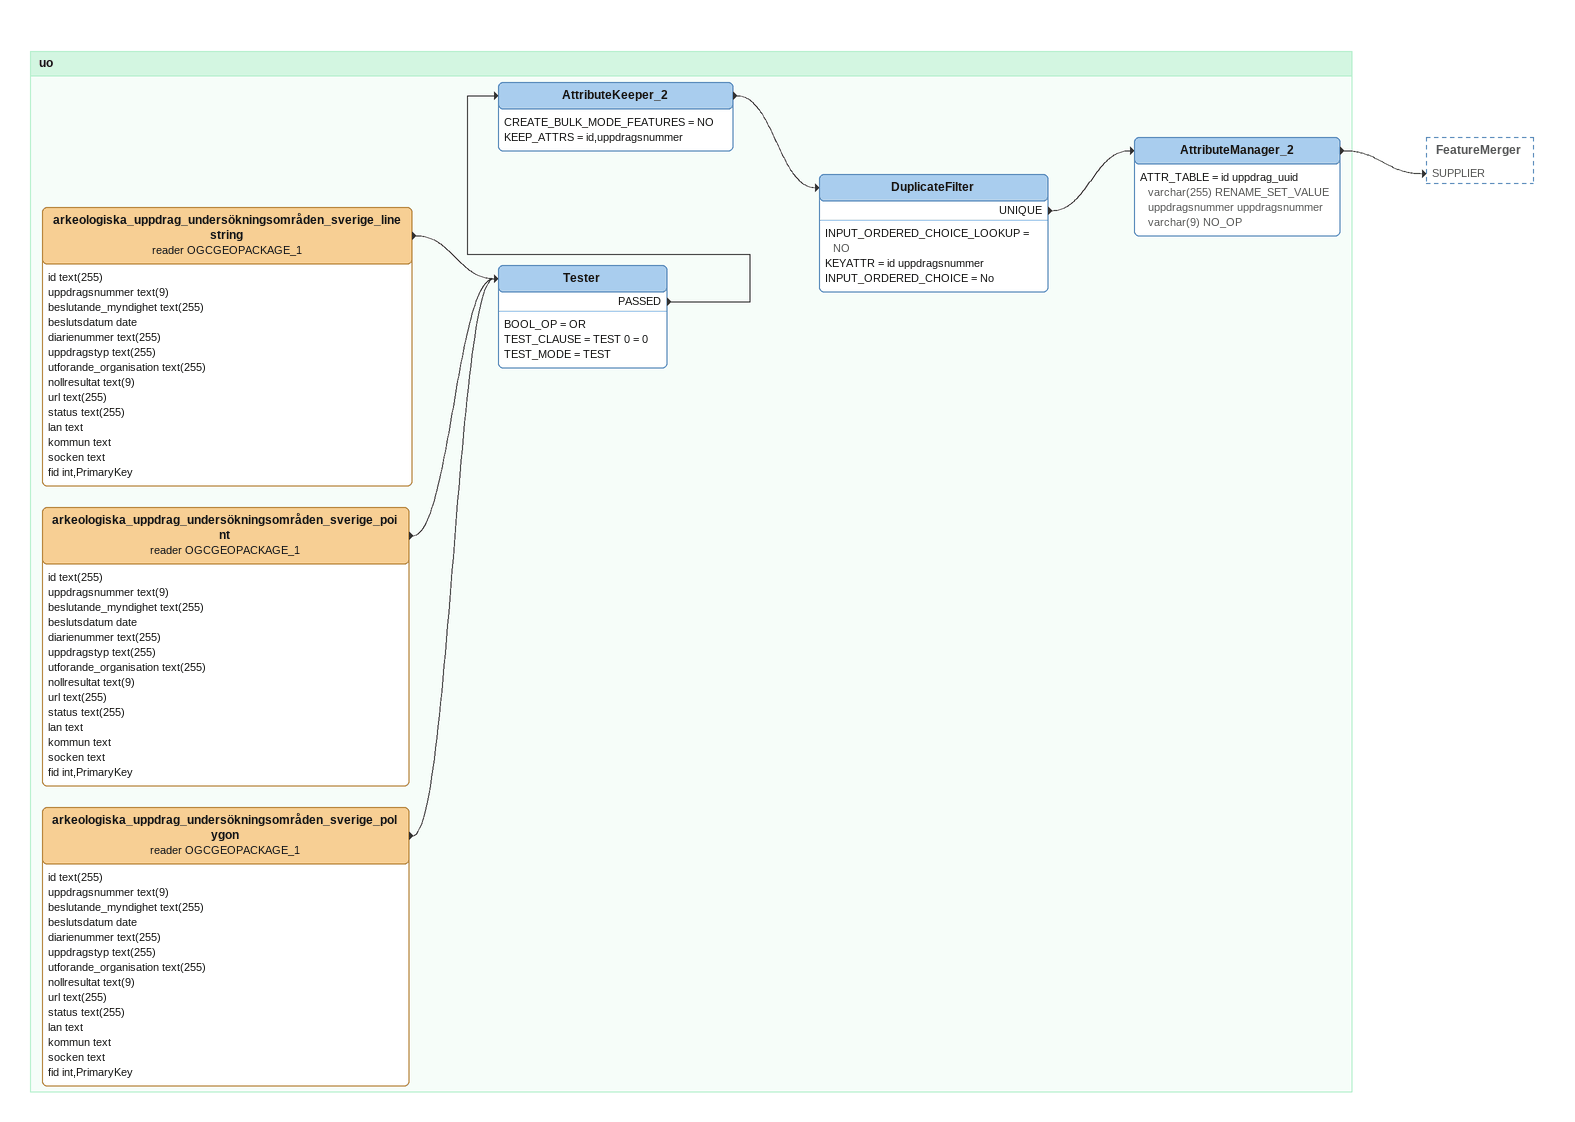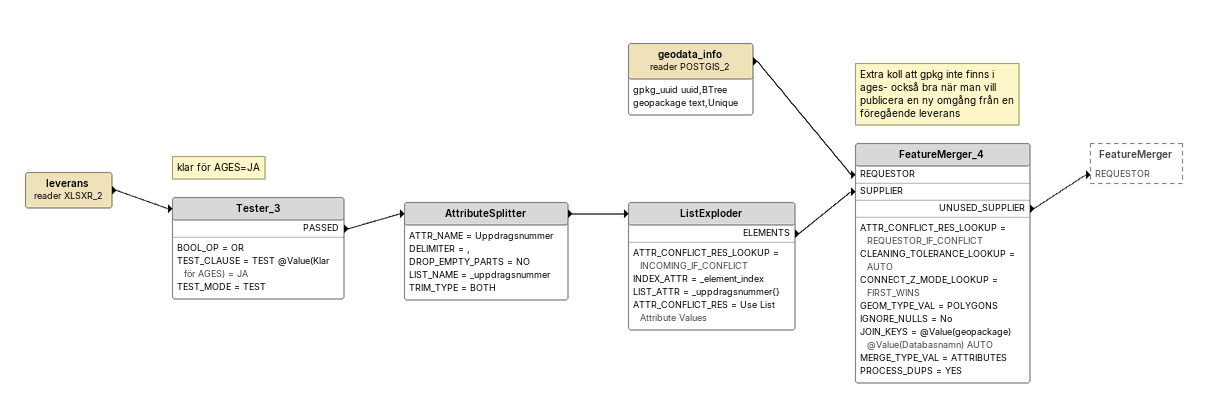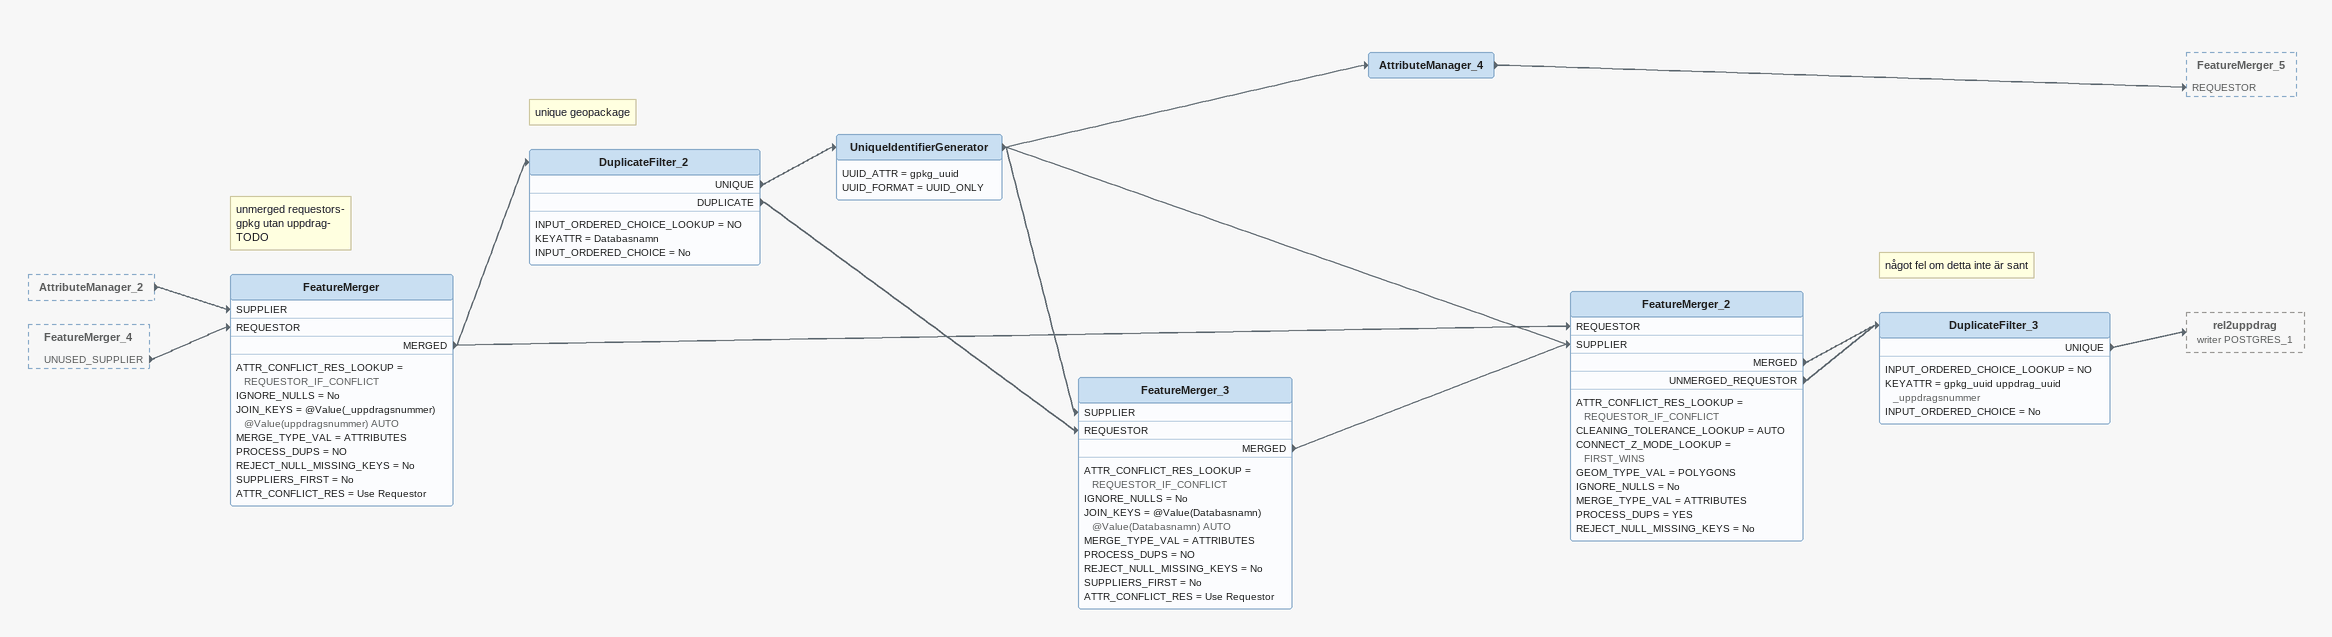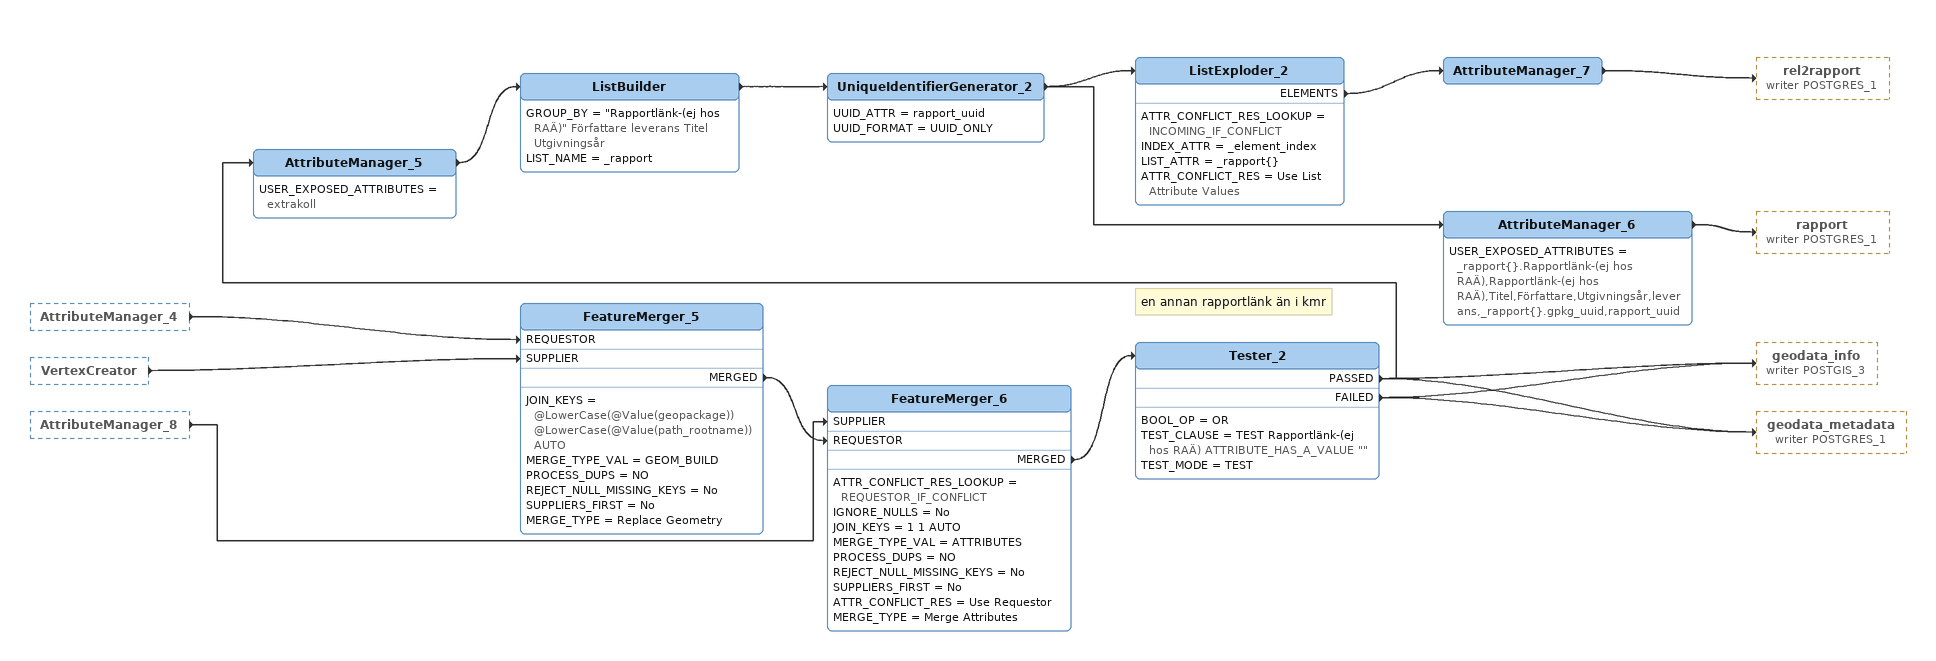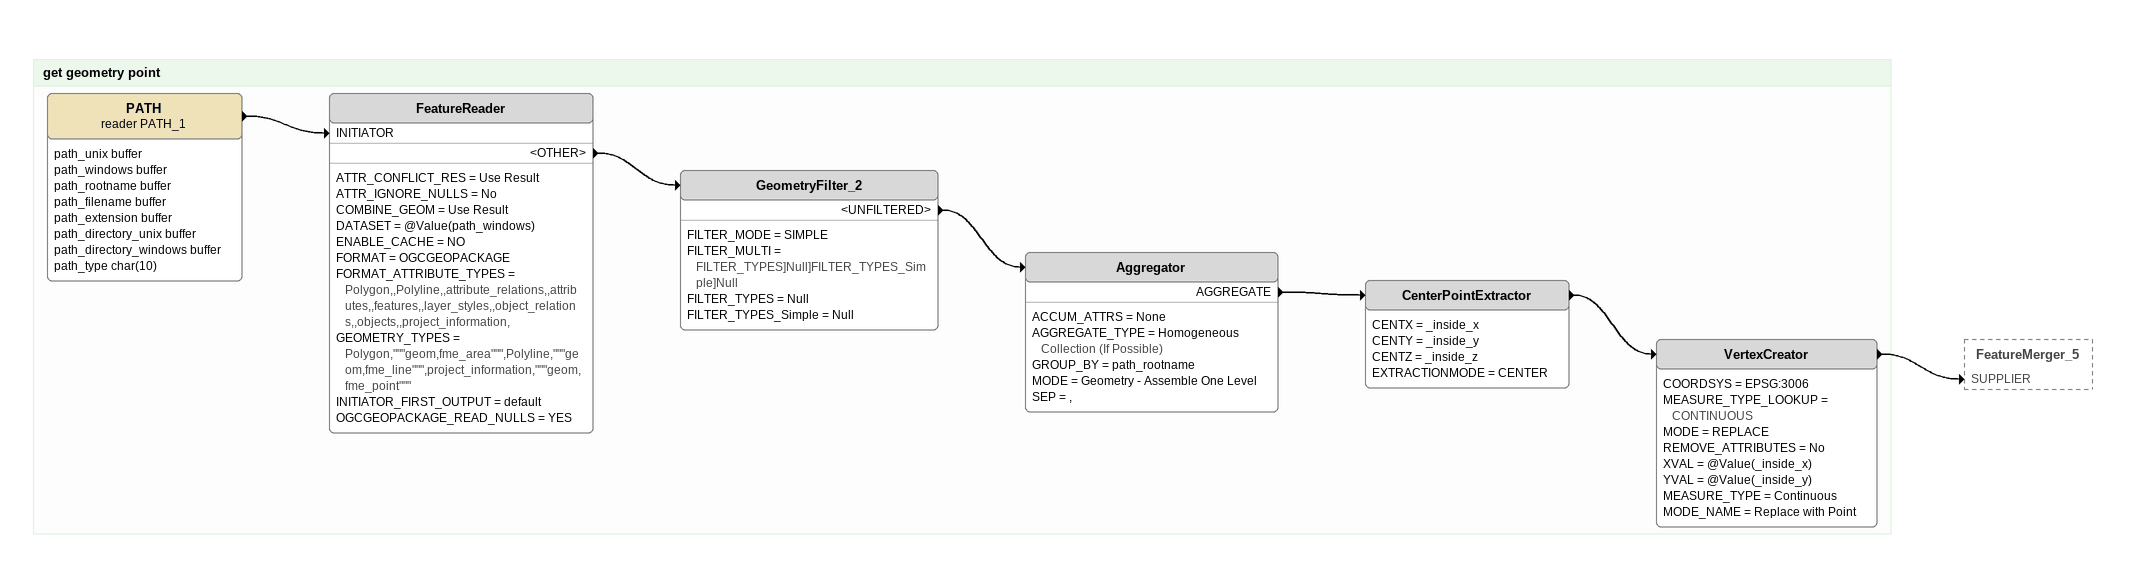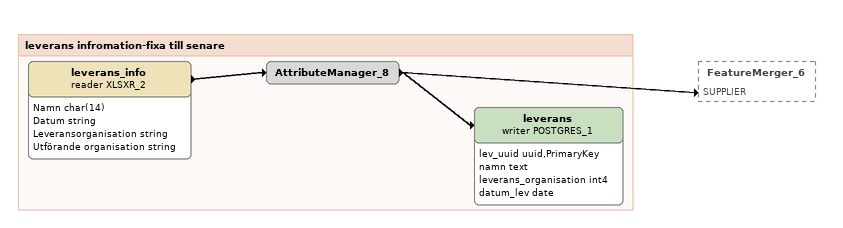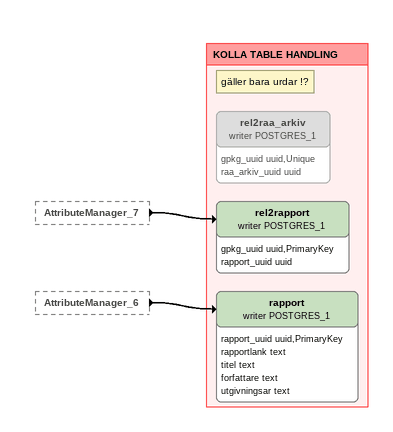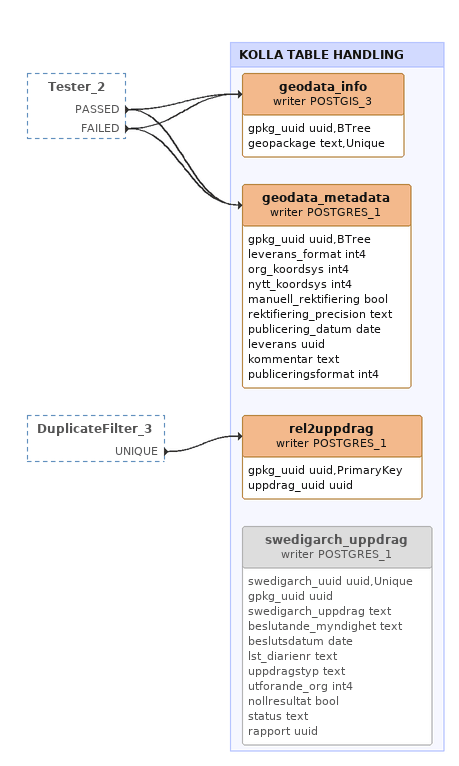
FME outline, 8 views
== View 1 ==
Bookmark: uo
arkeologiska_uppdrag_undersökningsområden_sverige_linestring (reader OGCGEOPACKAGE_1)
    attributes: id text(255), uppdragsnummer text(9), beslutande_myndighet text(255), beslutsdatum date, diarienummer text(255), uppdragstyp text(255), utforande_organisation text(255), nollresultat text(9), url text(255), status text(255), lan text, kommun text, socken text, fid int,PrimaryKey
    -> Tester
arkeologiska_uppdrag_undersökningsområden_sverige_point (reader OGCGEOPACKAGE_1)
    attributes: id text(255), uppdragsnummer text(9), beslutande_myndighet text(255), beslutsdatum date, diarienummer text(255), uppdragstyp text(255), utforande_organisation text(255), nollresultat text(9), url text(255), status text(255), lan text, kommun text, socken text, fid int,PrimaryKey
    -> Tester
arkeologiska_uppdrag_undersökningsområden_sverige_polygon (reader OGCGEOPACKAGE_1)
    attributes: id text(255), uppdragsnummer text(9), beslutande_myndighet text(255), beslutsdatum date, diarienummer text(255), uppdragstyp text(255), utforande_organisation text(255), nollresultat text(9), url text(255), status text(255), lan text, kommun text, socken text, fid int,PrimaryKey
    -> Tester
Tester
    BOOL_OP = OR
    TEST_CLAUSE = TEST 0 = 0
    TEST_MODE = TEST
    PASSED -> AttributeKeeper_2
AttributeKeeper_2
    CREATE_BULK_MODE_FEATURES = NO
    KEEP_ATTRS = id,uppdragsnummer
    -> DuplicateFilter
DuplicateFilter
    INPUT_ORDERED_CHOICE_LOOKUP = NO
    KEYATTR = id uppdragsnummer
    INPUT_ORDERED_CHOICE = No
    UNIQUE -> AttributeManager_2
AttributeManager_2
    ATTR_TABLE = id uppdrag_uuid  varchar(255) RENAME_SET_VALUE uppdragsnummer uppdragsnummer  varchar(9) NO_OP
    -> FeatureMerger [SUPPLIER]

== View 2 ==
leverans (reader XLSXR_2)
    -> Tester_3
Note: klar för AGES=JA
Tester_3
    BOOL_OP = OR
    TEST_CLAUSE = TEST @Value(Klar för AGES) = JA
    TEST_MODE = TEST
    PASSED -> AttributeSplitter
AttributeSplitter
    ATTR_NAME = Uppdragsnummer
    DELIMITER = ,
    DROP_EMPTY_PARTS = NO
    LIST_NAME = _uppdragsnummer
    TRIM_TYPE = BOTH
    -> ListExploder
ListExploder
    ATTR_CONFLICT_RES_LOOKUP = INCOMING_IF_CONFLICT
    INDEX_ATTR = _element_index
    LIST_ATTR = _uppdragsnummer{}
    ATTR_CONFLICT_RES = Use List Attribute Values
    ELEMENTS -> FeatureMerger_4 [SUPPLIER]
geodata_info (reader POSTGIS_2)
    attributes: gpkg_uuid uuid,BTree, geopackage text,Unique
    -> FeatureMerger_4 [REQUESTOR]
Note: Extra koll att gpkg inte finns i ages- också bra när man vill publicera en ny omgång från en föregående leverans
FeatureMerger_4
    ATTR_CONFLICT_RES_LOOKUP = REQUESTOR_IF_CONFLICT
    CLEANING_TOLERANCE_LOOKUP = AUTO
    CONNECT_Z_MODE_LOOKUP = FIRST_WINS
    GEOM_TYPE_VAL = POLYGONS
    IGNORE_NULLS = No
    JOIN_KEYS = @Value(geopackage) @Value(Databasnamn) AUTO
    MERGE_TYPE_VAL = ATTRIBUTES
    PROCESS_DUPS = YES
    UNUSED_SUPPLIER -> FeatureMerger [REQUESTOR]

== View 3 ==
AttributeManager_2 [outside]
    -> FeatureMerger [SUPPLIER]
FeatureMerger_4 [outside]
    UNUSED_SUPPLIER -> FeatureMerger [REQUESTOR]
Note: unmerged requestors- / gpkg utan uppdrag- / TODO
FeatureMerger
    ATTR_CONFLICT_RES_LOOKUP = REQUESTOR_IF_CONFLICT
    IGNORE_NULLS = No
    JOIN_KEYS = @Value(_uppdragsnummer) @Value(uppdragsnummer) AUTO
    MERGE_TYPE_VAL = ATTRIBUTES
    PROCESS_DUPS = NO
    REJECT_NULL_MISSING_KEYS = No
    SUPPLIERS_FIRST = No
    ATTR_CONFLICT_RES = Use Requestor
    MERGED -> FeatureMerger_2 [REQUESTOR]
    MERGED -> DuplicateFilter_2
Note: unique geopackage
DuplicateFilter_2
    INPUT_ORDERED_CHOICE_LOOKUP = NO
    KEYATTR = Databasnamn
    INPUT_ORDERED_CHOICE = No
    UNIQUE -> UniqueIdentifierGenerator
    DUPLICATE -> FeatureMerger_3 [REQUESTOR]
UniqueIdentifierGenerator
    UUID_ATTR = gpkg_uuid
    UUID_FORMAT = UUID_ONLY
    -> AttributeManager_4
    -> FeatureMerger_2 [SUPPLIER]
    -> FeatureMerger_3 [SUPPLIER]
AttributeManager_4
    -> FeatureMerger_5 [REQUESTOR]
FeatureMerger_3
    ATTR_CONFLICT_RES_LOOKUP = REQUESTOR_IF_CONFLICT
    IGNORE_NULLS = No
    JOIN_KEYS = @Value(Databasnamn) @Value(Databasnamn) AUTO
    MERGE_TYPE_VAL = ATTRIBUTES
    PROCESS_DUPS = NO
    REJECT_NULL_MISSING_KEYS = No
    SUPPLIERS_FIRST = No
    ATTR_CONFLICT_RES = Use Requestor
    MERGED -> FeatureMerger_2 [SUPPLIER]
FeatureMerger_2
    ATTR_CONFLICT_RES_LOOKUP = REQUESTOR_IF_CONFLICT
    CLEANING_TOLERANCE_LOOKUP = AUTO
    CONNECT_Z_MODE_LOOKUP = FIRST_WINS
    GEOM_TYPE_VAL = POLYGONS
    IGNORE_NULLS = No
    MERGE_TYPE_VAL = ATTRIBUTES
    PROCESS_DUPS = YES
    REJECT_NULL_MISSING_KEYS = No
    MERGED -> DuplicateFilter_3
    UNMERGED_REQUESTOR -> DuplicateFilter_3
Note: något fel om detta inte är sant
DuplicateFilter_3
    INPUT_ORDERED_CHOICE_LOOKUP = NO
    KEYATTR = gpkg_uuid uppdrag_uuid _uppdragsnummer
    INPUT_ORDERED_CHOICE = No
    UNIQUE -> rel2uppdrag (writer POSTGRES_1)

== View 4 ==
AttributeManager_4 [outside]
    -> FeatureMerger_5 [REQUESTOR]
VertexCreator [outside]
    -> FeatureMerger_5 [SUPPLIER]
AttributeManager_8 [outside]
    -> FeatureMerger_6 [SUPPLIER]
FeatureMerger_5
    JOIN_KEYS = @LowerCase(@Value(geopackage)) @LowerCase(@Value(path_rootname)) AUTO
    MERGE_TYPE_VAL = GEOM_BUILD
    PROCESS_DUPS = NO
    REJECT_NULL_MISSING_KEYS = No
    SUPPLIERS_FIRST = No
    MERGE_TYPE = Replace Geometry
    MERGED -> FeatureMerger_6 [REQUESTOR]
FeatureMerger_6
    ATTR_CONFLICT_RES_LOOKUP = REQUESTOR_IF_CONFLICT
    IGNORE_NULLS = No
    JOIN_KEYS = 1 1 AUTO
    MERGE_TYPE_VAL = ATTRIBUTES
    PROCESS_DUPS = NO
    REJECT_NULL_MISSING_KEYS = No
    SUPPLIERS_FIRST = No
    ATTR_CONFLICT_RES = Use Requestor
    MERGE_TYPE = Merge Attributes
    MERGED -> Tester_2
Note: en annan rapportlänk än i kmr
Tester_2
    BOOL_OP = OR
    TEST_CLAUSE = TEST Rapportlänk-(ej hos RAÄ) ATTRIBUTE_HAS_A_VALUE ""
    TEST_MODE = TEST
    PASSED -> AttributeManager_5
    PASSED -> geodata_info (writer POSTGIS_3)
    PASSED -> geodata_metadata (writer POSTGRES_1)
    FAILED -> geodata_info (writer POSTGIS_3)
    FAILED -> geodata_metadata (writer POSTGRES_1)
AttributeManager_5
    USER_EXPOSED_ATTRIBUTES = extrakoll
    -> ListBuilder
ListBuilder
    GROUP_BY = "Rapportlänk-(ej hos RAÄ)" Författare leverans Titel Utgivningsår
    LIST_NAME = _rapport
    -> UniqueIdentifierGenerator_2
UniqueIdentifierGenerator_2
    UUID_ATTR = rapport_uuid
    UUID_FORMAT = UUID_ONLY
    -> ListExploder_2
    -> AttributeManager_6
ListExploder_2
    ATTR_CONFLICT_RES_LOOKUP = INCOMING_IF_CONFLICT
    INDEX_ATTR = _element_index
    LIST_ATTR = _rapport{}
    ATTR_CONFLICT_RES = Use List Attribute Values
    ELEMENTS -> AttributeManager_7
AttributeManager_7
    -> rel2rapport (writer POSTGRES_1)
AttributeManager_6
    USER_EXPOSED_ATTRIBUTES = _rapport{}.Rapportlänk-(ej hos RAÄ),Rapportlänk-(ej hos RAÄ),Titel,Författare,Utgivningsår,leverans,_rapport{}.gpkg_uuid,rapport_uuid
    -> rapport (writer POSTGRES_1)

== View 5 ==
Bookmark: get geometry point
PATH (reader PATH_1)
    attributes: path_unix buffer, path_windows buffer, path_rootname buffer, path_filename buffer, path_extension buffer, path_directory_unix buffer, path_directory_windows buffer, path_type char(10)
    -> FeatureReader [INITIATOR]
FeatureReader
    ATTR_CONFLICT_RES = Use Result
    ATTR_IGNORE_NULLS = No
    COMBINE_GEOM = Use Result
    DATASET = @Value(path_windows)
    ENABLE_CACHE = NO
    FORMAT = OGCGEOPACKAGE
    FORMAT_ATTRIBUTE_TYPES = Polygon,,Polyline,,attribute_relations,,attributes,,features,,layer_styles,,object_relations,,objects,,project_information,
    GEOMETRY_TYPES = Polygon,"""geom,fme_area""",Polyline,"""geom,fme_line""",project_information,"""geom,fme_point"""
    INITIATOR_FIRST_OUTPUT = default
    OGCGEOPACKAGE_READ_NULLS = YES
    <OTHER> -> GeometryFilter_2
GeometryFilter_2
    FILTER_MODE = SIMPLE
    FILTER_MULTI = FILTER_TYPES]Null]FILTER_TYPES_Simple]Null
    FILTER_TYPES = Null
    FILTER_TYPES_Simple = Null
    <UNFILTERED> -> Aggregator
Aggregator
    ACCUM_ATTRS = None
    AGGREGATE_TYPE = Homogeneous Collection (If Possible)
    GROUP_BY = path_rootname
    MODE = Geometry - Assemble One Level
    SEP = ,
    AGGREGATE -> CenterPointExtractor
CenterPointExtractor
    CENTX = _inside_x
    CENTY = _inside_y
    CENTZ = _inside_z
    EXTRACTIONMODE = CENTER
    -> VertexCreator
VertexCreator
    COORDSYS = EPSG:3006
    MEASURE_TYPE_LOOKUP = CONTINUOUS
    MODE = REPLACE
    REMOVE_ATTRIBUTES = No
    XVAL = @Value(_inside_x)
    YVAL = @Value(_inside_y)
    MEASURE_TYPE = Continuous
    MODE_NAME = Replace with Point
    -> FeatureMerger_5 [SUPPLIER]

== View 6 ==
Bookmark: leverans infromation-fixa till senare
leverans_info (reader XLSXR_2)
    attributes: Namn char(14), Datum string, Leveransorganisation string, Utförande organisation string
    -> AttributeManager_8
AttributeManager_8
    -> leverans (writer POSTGRES_1)
    -> FeatureMerger_6 [SUPPLIER]
leverans (writer POSTGRES_1)
    attributes: lev_uuid uuid,PrimaryKey, namn text, leverans_organisation int4, datum_lev date

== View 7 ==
AttributeManager_7 [outside]
    -> rel2rapport (writer POSTGRES_1)
AttributeManager_6 [outside]
    -> rapport (writer POSTGRES_1)

Bookmark: KOLLA TABLE HANDLING
rel2rapport (writer POSTGRES_1)
    attributes: gpkg_uuid uuid,PrimaryKey, rapport_uuid uuid
rapport (writer POSTGRES_1)
    attributes: rapport_uuid uuid,PrimaryKey, rapportlank text, titel text, forfattare text, utgivningsar text
Note: gäller bara urdar !?
rel2raa_arkiv (writer POSTGRES_1) [off]
    attributes: gpkg_uuid uuid,Unique, raa_arkiv_uuid uuid

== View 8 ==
Tester_2 [outside]
    PASSED -> geodata_info (writer POSTGIS_3)
    PASSED -> geodata_metadata (writer POSTGRES_1)
    FAILED -> geodata_info (writer POSTGIS_3)
    FAILED -> geodata_metadata (writer POSTGRES_1)
DuplicateFilter_3 [outside]
    UNIQUE -> rel2uppdrag (writer POSTGRES_1)

Bookmark: KOLLA TABLE HANDLING
rel2uppdrag (writer POSTGRES_1)
    attributes: gpkg_uuid uuid,PrimaryKey, uppdrag_uuid uuid
geodata_info (writer POSTGIS_3)
    attributes: gpkg_uuid uuid,BTree, geopackage text,Unique
geodata_metadata (writer POSTGRES_1)
    attributes: gpkg_uuid uuid,BTree, leverans_format int4, org_koordsys int4, nytt_koordsys int4, manuell_rektifiering bool, rektifiering_precision text, publicering_datum date, leverans uuid, kommentar text, publiceringsformat int4
swedigarch_uppdrag (writer POSTGRES_1) [off]
    attributes: swedigarch_uuid uuid,Unique, gpkg_uuid uuid, swedigarch_uppdrag text, beslutande_myndighet text, beslutsdatum date, lst_diarienr text, uppdragstyp text, utforande_org int4, nollresultat bool, status text, rapport uuid
